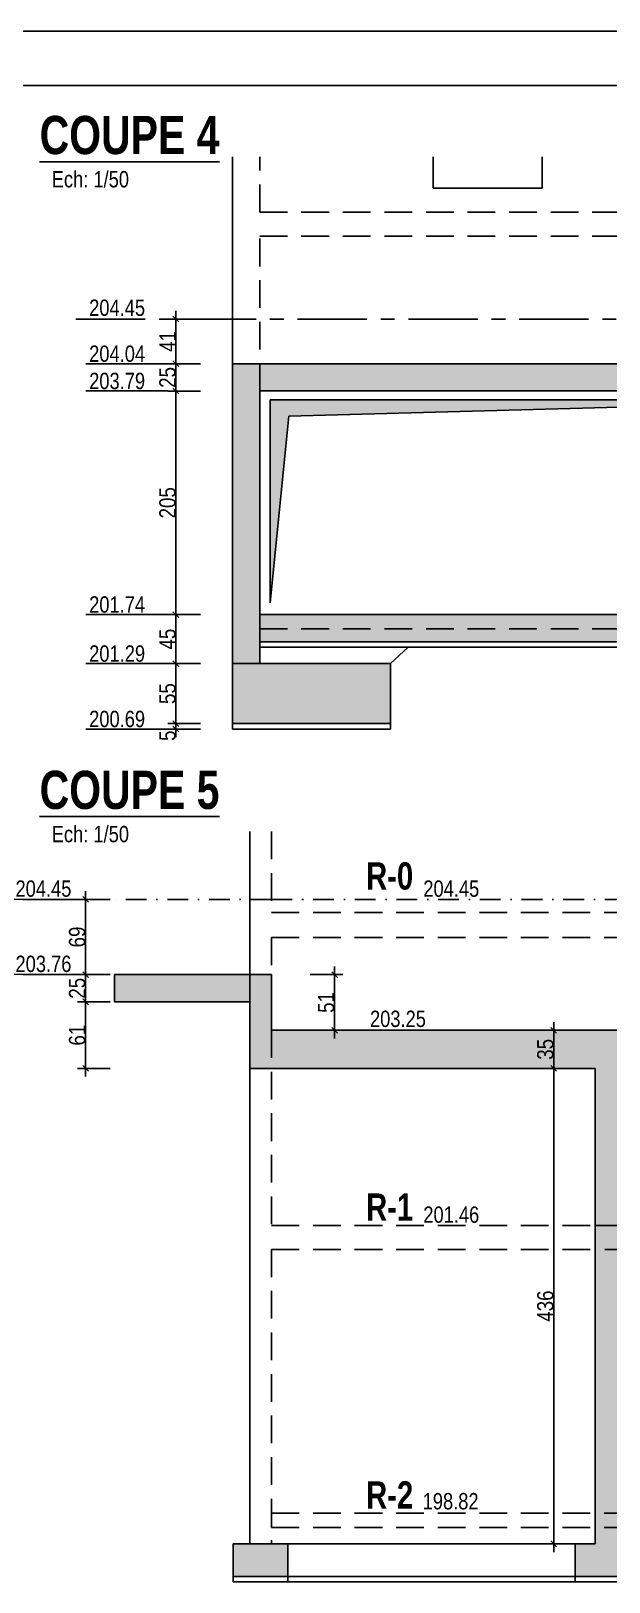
# Model space of a CAD drawing. Header units: millimetres. Extents: x -18089 to -10820, y 354 to 4554.
# Drawn here: x -12398 to -11868, y 3132 to 4554 of the extents above; entities that cross this region are included whole.
import ezdxf
from ezdxf.enums import TextEntityAlignment as Align

# ---------------------------------------------------------------- set-up
doc = ezdxf.new("R2010")
doc.units = ezdxf.units.MM
for name, pattern in [('AXES', [50.8, 31.75, -6.35, 6.35, -6.35]), ('CACHEx2', [19.05, 12.7, -6.35]), ('TIRETPT2', [12.7, 6.35, -3.175, 0, -3.175])]:
    doc.linetypes.add(name, pattern=pattern)
for name, color, linetype in [('01_Cad_2', 5, 'Continuous'), ('01_cote_gen', 4, 'Continuous'), ('01_linteaux', 3, 'Continuous'), ('01_murs_coup', 5, 'Continuous'), ('01_poch_BN', 9, 'Continuous'), ('01_poch_murs', 251, 'Continuous'), ('01_texte', 230, 'Continuous'), ('01_tram_axes', 10, 'AXES'), ('AA_COTES', 2, 'Continuous')]:
    doc.layers.add(name, color=color, linetype=linetype)
doc.styles.add('impact', font='impact.ttf')
doc.styles.add('MATTE_TXT', font='arial.ttf')
doc.styles.add('STYLE2', font='ARIALN.TTF')
doc.dimstyles.new('JB50', dxfattribs={"dimscale": 0.1, "dimtxt": 150, "dimasz": 15, "dimexe": 0.1, "dimexo": 0.1, "dimgap": 0.09, "dimtad": 1, "dimdec": 1, "dimdsep": 46, "dimtxsty": 'STYLE2', "dimblk1": 'BOND_G', "dimblk2": 'BOND_D', "dimsah": 1, "dimcen": 1.5, "dimdle": 0.01, "dimse1": 1, "dimse2": 1, "dimclrd": 4, "dimclre": 2, "dimclrt": 6, "dimazin": 2, "dimtfac": 2.333333, "dimtdec": 1, "dimtix": 1, "dimtmove": 2, "dimatfit": 3, "dimldrblk": 'BOND_G', "dimfxl": 1, "dimtolj": 1, "dimtzin": 0, "dimarcsym": 0})

# ---------------------------------------------------------------- blocks, each defined once
blk = doc.blocks.new('BOND_G')
at = {"layer": 'AA_COTES', "color": 0}
for p, q in [((0, -5), (0, 15)), ((5, 0), (-5, 0)), ((1.77, 1.77), (-1.77, -1.77))]:
    blk.add_line(p, q, dxfattribs=at)
blk = doc.blocks.new('BOND_D')
at = {"layer": 'AA_COTES', "color": 0}
for p, q in [((5, 0), (-5, 0)), ((-1.77, -1.77), (1.77, 1.77)), ((0, 5), (0, -15))]:
    blk.add_line(p, q, dxfattribs=at)
blk = doc.blocks.new('*D730')
at = {"layer": '01_cote_gen', "color": 4, "lineweight": -2, "ltscale": 2, "transparency": 16777216}
blk.add_line((-12265.2, 4020.2), (-12265.2, 4222.2), dxfattribs=at)
at = {"layer": 'DEFPOINTS', "color": 0, "ltscale": 2, "transparency": 16777216}
for p in [(-12265.2, 4223.7), (-12128.2, 4223.7), (-12147.1, 4018.7)]:
    blk.add_point(p, dxfattribs=at)
at = {"layer": '01_cote_gen', "color": 4, "lineweight": -2, "ltscale": 2, "transparency": 16777216, "xscale": 1.5, "yscale": 1.5, "zscale": 1.5}
for name, p, rotation in [('BOND_D', (-12265.2, 4223.7), 90), ('BOND_G', (-12265.2, 4018.7), 270)]:
    blk.add_blockref(name, p, dxfattribs=dict(at, rotation=rotation))
at = {"layer": '01_cote_gen', "color": 6, "ltscale": 2, "transparency": 16777216, "insert": (-12272.8, 4121.2), "char_height": 15, "attachment_point": 5, "rotation": 90, "style": 'STYLE2'}
blk.add_mtext('\\A1;205', dxfattribs=at)
blk = doc.blocks.new('*D731')
at = {"layer": '01_cote_gen', "color": 4, "lineweight": -2, "ltscale": 2, "transparency": 16777216}
blk.add_line((-12265.2, 4225.2), (-12265.2, 4247.2), dxfattribs=at)
at = {"layer": 'DEFPOINTS', "color": 0, "ltscale": 2, "transparency": 16777216}
for p in [(-12265.2, 4248.7), (-12165.5, 4248.7), (-12242.7, 4223.7)]:
    blk.add_point(p, dxfattribs=at)
at = {"layer": '01_cote_gen', "color": 4, "lineweight": -2, "ltscale": 2, "transparency": 16777216, "xscale": 1.5, "yscale": 1.5, "zscale": 1.5}
for name, p, rotation in [('BOND_D', (-12265.2, 4248.7), 90), ('BOND_G', (-12265.2, 4223.7), 270)]:
    blk.add_blockref(name, p, dxfattribs=dict(at, rotation=rotation))
at = {"layer": '01_cote_gen', "color": 6, "ltscale": 2, "transparency": 16777216, "insert": (-12272.8, 4236.2), "char_height": 15, "attachment_point": 5, "rotation": 90, "style": 'STYLE2'}
blk.add_mtext('\\A1;25', dxfattribs=at)
blk = doc.blocks.new('*D732')
at = {"layer": '01_cote_gen', "color": 4, "lineweight": -2, "ltscale": 2, "transparency": 16777216}
blk.add_line((-12265.2, 4250.2), (-12265.2, 4288.2), dxfattribs=at)
at = {"layer": 'DEFPOINTS', "color": 0, "ltscale": 2, "transparency": 16777216}
for p in [(-12265.2, 4289.7), (-12145.3, 4289.7), (-12157.5, 4248.7)]:
    blk.add_point(p, dxfattribs=at)
at = {"layer": '01_cote_gen', "color": 4, "lineweight": -2, "ltscale": 2, "transparency": 16777216, "xscale": 1.5, "yscale": 1.5, "zscale": 1.5}
for name, p, rotation in [('BOND_D', (-12265.2, 4289.7), 90), ('BOND_G', (-12265.2, 4248.7), 270)]:
    blk.add_blockref(name, p, dxfattribs=dict(at, rotation=rotation))
at = {"layer": '01_cote_gen', "color": 6, "ltscale": 2, "transparency": 16777216, "insert": (-12272.7, 4269.2), "char_height": 15, "attachment_point": 5, "rotation": 90, "style": 'STYLE2'}
blk.add_mtext('\\A1;41', dxfattribs=at)
blk = doc.blocks.new('*D751')
at = {"layer": '01_cote_gen', "color": 4, "lineweight": -2, "ltscale": 2, "transparency": 16777216}
blk.add_line((-11918.9, 3168), (-11918.9, 3601), dxfattribs=at)
at = {"layer": 'DEFPOINTS', "color": 0, "ltscale": 2, "transparency": 16777216}
for p in [(-11918.9, 3602.5), (-11832.5, 3602.5), (-11880.7, 3166.5)]:
    blk.add_point(p, dxfattribs=at)
at = {"layer": '01_cote_gen', "color": 4, "lineweight": -2, "ltscale": 2, "transparency": 16777216, "xscale": 1.5, "yscale": 1.5, "zscale": 1.5}
for name, p, rotation in [('BOND_D', (-11918.9, 3602.5), 90), ('BOND_G', (-11918.9, 3166.5), 270)]:
    blk.add_blockref(name, p, dxfattribs=dict(at, rotation=rotation))
at = {"layer": '01_cote_gen', "color": 6, "ltscale": 2, "transparency": 16777216, "insert": (-11926.5, 3384.5), "char_height": 15, "attachment_point": 5, "rotation": 90, "style": 'STYLE2'}
blk.add_mtext('\\A1;436', dxfattribs=at)
blk = doc.blocks.new('*D752')
at = {"layer": '01_cote_gen', "color": 4, "lineweight": -2, "ltscale": 2, "transparency": 16777216}
blk.add_line((-11918.9, 3604), (-11918.9, 3636), dxfattribs=at)
at = {"layer": 'DEFPOINTS', "color": 0, "ltscale": 2, "transparency": 16777216}
for p in [(-11918.9, 3637.5), (-11775.7, 3637.5), (-11775.7, 3602.5)]:
    blk.add_point(p, dxfattribs=at)
at = {"layer": '01_cote_gen', "color": 4, "lineweight": -2, "ltscale": 2, "transparency": 16777216, "xscale": 1.5, "yscale": 1.5, "zscale": 1.5}
for name, p, rotation in [('BOND_D', (-11918.9, 3637.5), 90), ('BOND_G', (-11918.9, 3602.5), 270)]:
    blk.add_blockref(name, p, dxfattribs=dict(at, rotation=rotation))
at = {"layer": '01_cote_gen', "color": 6, "ltscale": 2, "transparency": 16777216, "insert": (-11926.5, 3620), "char_height": 15, "attachment_point": 5, "rotation": 90, "style": 'STYLE2'}
blk.add_mtext('\\A1;35', dxfattribs=at)
blk = doc.blocks.new('*D500')
at = {"layer": '01_cote_gen', "color": 4, "lineweight": -2, "ltscale": 2, "transparency": 16777216}
blk.add_line((-12265.2, 3920.2), (-12265.2, 3972.2), dxfattribs=at)
at = {"layer": 'DEFPOINTS', "color": 0, "ltscale": 2, "transparency": 16777216}
for p in [(-12265.2, 3973.7), (-12213.3, 3973.7), (-12213.3, 3918.7)]:
    blk.add_point(p, dxfattribs=at)
at = {"layer": '01_cote_gen', "color": 4, "lineweight": -2, "ltscale": 2, "transparency": 16777216, "xscale": 1.5, "yscale": 1.5, "zscale": 1.5}
for name, p, rotation in [('BOND_D', (-12265.2, 3973.7), 90), ('BOND_G', (-12265.2, 3918.7), 270)]:
    blk.add_blockref(name, p, dxfattribs=dict(at, rotation=rotation))
at = {"layer": '01_cote_gen', "color": 6, "ltscale": 2, "transparency": 16777216, "insert": (-12272.8, 3946.2), "char_height": 15, "attachment_point": 5, "rotation": 90, "style": 'STYLE2'}
blk.add_mtext('\\A1;55', dxfattribs=at)
blk = doc.blocks.new('*D501')
at = {"layer": '01_cote_gen', "color": 4, "lineweight": -2, "ltscale": 2, "transparency": 16777216}
blk.add_line((-12265.2, 3975.2), (-12265.2, 4017.2), dxfattribs=at)
at = {"layer": 'DEFPOINTS', "color": 0, "ltscale": 2, "transparency": 16777216}
for p in [(-12265.2, 4018.7), (-12188.3, 4018.7), (-12213.3, 3973.7)]:
    blk.add_point(p, dxfattribs=at)
at = {"layer": '01_cote_gen', "color": 4, "lineweight": -2, "ltscale": 2, "transparency": 16777216, "xscale": 1.5, "yscale": 1.5, "zscale": 1.5}
for name, p, rotation in [('BOND_D', (-12265.2, 4018.7), 90), ('BOND_G', (-12265.2, 3973.7), 270)]:
    blk.add_blockref(name, p, dxfattribs=dict(at, rotation=rotation))
at = {"layer": '01_cote_gen', "color": 6, "ltscale": 2, "transparency": 16777216, "insert": (-12272.8, 3996.2), "char_height": 15, "attachment_point": 5, "rotation": 90, "style": 'STYLE2'}
blk.add_mtext('\\A1;45', dxfattribs=at)
blk = doc.blocks.new('*D502')
at = {"layer": '01_cote_gen', "color": 4, "lineweight": -2, "ltscale": 2, "transparency": 16777216}
blk.add_line((-12265.2, 3915.2), (-12265.2, 3917.2), dxfattribs=at)
at = {"layer": 'DEFPOINTS', "color": 0, "ltscale": 2, "transparency": 16777216}
for p in [(-12265.2, 3918.7), (-12213.3, 3918.7), (-12213.3, 3913.7)]:
    blk.add_point(p, dxfattribs=at)
at = {"layer": '01_cote_gen', "color": 4, "lineweight": -2, "ltscale": 2, "transparency": 16777216, "xscale": 1.5, "yscale": 1.5, "zscale": 1.5}
for name, p, rotation in [('BOND_D', (-12265.2, 3918.7), 90), ('BOND_G', (-12265.2, 3913.7), 270)]:
    blk.add_blockref(name, p, dxfattribs=dict(at, rotation=rotation))
at = {"layer": '01_cote_gen', "color": 6, "ltscale": 2, "transparency": 16777216, "insert": (-12272.8, 3907.6), "char_height": 15, "attachment_point": 5, "rotation": 90, "style": 'STYLE2'}
blk.add_mtext('\\A1;5', dxfattribs=at)
blk = doc.blocks.new('*D519')
at = {"layer": '01_cote_gen', "color": 4, "lineweight": -2, "ltscale": 2, "transparency": 16777216}
blk.add_line((-12347.9, 3690), (-12347.9, 3756), dxfattribs=at)
at = {"layer": 'DEFPOINTS', "color": 0, "ltscale": 2, "transparency": 16777216}
for p in [(-12347.9, 3757.5), (-12325.4, 3757.5), (-12325.4, 3688.5)]:
    blk.add_point(p, dxfattribs=at)
at = {"layer": '01_cote_gen', "color": 4, "lineweight": -2, "ltscale": 2, "transparency": 16777216, "xscale": 1.5, "yscale": 1.5, "zscale": 1.5}
for name, p, rotation in [('BOND_D', (-12347.9, 3757.5), 90), ('BOND_G', (-12347.9, 3688.5), 270)]:
    blk.add_blockref(name, p, dxfattribs=dict(at, rotation=rotation))
at = {"layer": '01_cote_gen', "color": 6, "ltscale": 2, "transparency": 16777216, "insert": (-12355.6, 3723), "char_height": 15, "attachment_point": 5, "rotation": 90, "style": 'STYLE2'}
blk.add_mtext('\\A1;69', dxfattribs=at)
blk = doc.blocks.new('*D520')
at = {"layer": '01_cote_gen', "color": 4, "lineweight": -2, "ltscale": 2, "transparency": 16777216}
blk.add_line((-12347.9, 3665), (-12347.9, 3687), dxfattribs=at)
at = {"layer": 'DEFPOINTS', "color": 0, "ltscale": 2, "transparency": 16777216}
for p in [(-12347.9, 3688.5), (-12279.3, 3688.5), (-12279.3, 3663.5)]:
    blk.add_point(p, dxfattribs=at)
at = {"layer": '01_cote_gen', "color": 4, "lineweight": -2, "ltscale": 2, "transparency": 16777216, "xscale": 1.5, "yscale": 1.5, "zscale": 1.5}
for name, p, rotation in [('BOND_D', (-12347.9, 3688.5), 90), ('BOND_G', (-12347.9, 3663.5), 270)]:
    blk.add_blockref(name, p, dxfattribs=dict(at, rotation=rotation))
at = {"layer": '01_cote_gen', "color": 6, "ltscale": 2, "transparency": 16777216, "insert": (-12355.6, 3676), "char_height": 15, "attachment_point": 5, "rotation": 90, "style": 'STYLE2'}
blk.add_mtext('\\A1;25', dxfattribs=at)
blk = doc.blocks.new('*D521')
at = {"layer": '01_cote_gen', "color": 4, "lineweight": -2, "ltscale": 2, "transparency": 16777216}
blk.add_line((-12119.7, 3687), (-12119.7, 3639), dxfattribs=at)
at = {"layer": 'DEFPOINTS', "color": 0, "ltscale": 2, "transparency": 16777216}
for p in [(-12177.5, 3688.5), (-12145.2, 3637.5), (-12119.7, 3637.5)]:
    blk.add_point(p, dxfattribs=at)
at = {"layer": '01_cote_gen', "color": 4, "lineweight": -2, "ltscale": 2, "transparency": 16777216, "xscale": 1.5, "yscale": 1.5, "zscale": 1.5}
for name, p, rotation in [('BOND_G', (-12119.7, 3688.5), 90), ('BOND_D', (-12119.7, 3637.5), 270)]:
    blk.add_blockref(name, p, dxfattribs=dict(at, rotation=rotation))
at = {"layer": '01_cote_gen', "color": 6, "ltscale": 2, "transparency": 16777216, "insert": (-12127.4, 3663), "char_height": 15, "attachment_point": 5, "rotation": 90, "style": 'STYLE2'}
blk.add_mtext('\\A1;51', dxfattribs=at)
blk = doc.blocks.new('*D842')
at = {"layer": '01_cote_gen', "color": 4, "lineweight": -2, "transparency": 16777216}
blk.add_line((-12347.9, 3604), (-12347.9, 3662), dxfattribs=at)
at = {"layer": 'DEFPOINTS', "color": 0, "transparency": 16777216}
for p in [(-12347.9, 3663.5), (-12197.5, 3663.5), (-12197.5, 3602.5)]:
    blk.add_point(p, dxfattribs=at)
at = {"layer": '01_cote_gen', "color": 4, "lineweight": -2, "transparency": 16777216, "xscale": 1.5, "yscale": 1.5, "zscale": 1.5}
for name, p, rotation in [('BOND_D', (-12347.9, 3663.5), 90), ('BOND_G', (-12347.9, 3602.5), 270)]:
    blk.add_blockref(name, p, dxfattribs=dict(at, rotation=rotation))
at = {"layer": '01_cote_gen', "color": 6, "transparency": 16777216, "insert": (-12355.6, 3633), "char_height": 15, "attachment_point": 5, "rotation": 90, "style": 'STYLE2'}
blk.add_mtext('\\A1;61', dxfattribs=at)

msp = doc.modelspace()

# ---------------------------------------------------------------- hatches: boundary and pattern name
at = {"layer": '01_poch_BN'}
h = msp.add_hatch(color=256, dxfattribs=at)
h.dxf.hatch_style = 1
h.paths.add_polyline_path([(-11076.15, 4248.73), (-12213.32, 4248.73), (-12213.32, 3973.73), (-12188.32, 3973.73), (-12188.32, 4223.73), (-11096.15, 4223.73), (-11096.15, 3931.73), (-11076.15, 3931.73)])
h.paths.add_polyline_path([(-11601.29, 4018.73), (-12188.32, 4018.73), (-12188.32, 3993.73), (-11601.29, 3993.73)], flags=17)
h.paths.add_polyline_path([(-11096.15, 4004.73), (-11601.29, 4018.73), (-11601.29, 3993.72), (-11349.36, 3986.74), (-11096.15, 3980.72)], flags=17)
h.paths.add_polyline_path([(-12068.32, 3973.73), (-12213.32, 3973.73), (-12213.32, 3918.73), (-12068.32, 3918.73)])
h.paths.add_polyline_path([(-11060.82, 3931.73), (-11110.82, 3931.73), (-11110.82, 3901.73), (-11060.82, 3901.73)])
h = msp.add_hatch(color=256, dxfattribs=at)
h.dxf.hatch_style = 1
h.paths.add_polyline_path([(-11126.98, 3637.52), (-12177.55, 3637.52), (-12177.55, 3688.52), (-12321.33, 3688.52), (-12321.33, 3663.52), (-12197.55, 3663.52), (-12197.55, 3602.52), (-11880.74, 3602.52), (-11880.74, 3166.52), (-11899.36, 3166.52), (-11899.36, 3136.52), (-11830.83, 3136.52), (-11830.83, 3166.52), (-11846.48, 3166.52), (-11846.48, 3602.52), (-11161.25, 3602.52), (-11161.25, 3166.52), (-11126.98, 3166.52)])
h.paths.add_polyline_path([(-11126.98, 3166.52), (-11161.25, 3166.52), (-11195.51, 3166.52), (-11195.51, 3136.52), (-11126.98, 3136.52)])
h.paths.add_polyline_path([(-12162.55, 3166.52), (-12212.55, 3166.52), (-12212.55, 3136.52), (-12162.55, 3136.52)])

# ---------------------------------------------------------------- linework, layer by layer
at = {"layer": '01_Cad_2'}
msp.add_line((-10819.8, 4553.85), (-18089.32, 4553.85), dxfattribs=at)
at = {"layer": '01_Cad_2', "color": 2}
msp.add_line((-10869.8, 4503.85), (-18039.32, 4503.85), dxfattribs=at)
at = {"layer": '01_linteaux', "linetype": 'CACHEx2', "ltscale": 2}
for p, q in [((-12188.32, 4387.73), (-12188.32, 4438.48)), ((-12188.32, 4387.73), (-11096.15, 4387.73)), ((-12188.32, 4365.73), (-11096.15, 4365.73)), ((-12188.32, 4223.73), (-12188.32, 4365.73)), ((-12188.32, 4005.73), (-11096.15, 4005.73)), ((-12177.55, 3819.66), (-12177.55, 3745.52)), ((-12177.55, 3745.52), (-11051.71, 3745.52)), ((-12177.55, 3722.52), (-12177.55, 3688.52)), ((-12177.55, 3722.52), (-11051.71, 3722.52)), ((-12197.55, 3688.52), (-12197.55, 3663.52)), ((-12177.55, 3637.52), (-12177.55, 3458.52)), ((-12177.55, 3458.52), (-11880.74, 3458.52)), ((-11880.74, 3458.52), (-11051.71, 3458.52)), ((-12177.55, 3436.52), (-11880.74, 3436.52)), ((-12177.55, 3436.52), (-12177.55, 3166.52)), ((-11846.48, 3436.52), (-11880.74, 3436.52)), ((-12177.55, 3194.52), (-11126.98, 3194.52)), ((-12177.55, 3181.52), (-11126.98, 3181.52))]:
    msp.add_line(p, q, dxfattribs=at)
at = {"layer": '01_linteaux', "ltscale": 2}
for p, q in [((-12197.55, 3602.52), (-12197.55, 3166.52)), ((-12162.55, 3166.52), (-11899.36, 3166.52)), ((-12162.55, 3136.52), (-11899.36, 3136.52)), ((-12162.55, 3131.52), (-11899.36, 3131.52))]:
    msp.add_line(p, q, dxfattribs=at)
at = {"layer": '01_murs_coup', "color": 2, "ltscale": 2}
for p, q in [((-12213.32, 4248.73), (-12213.32, 4438.48)), ((-12029.32, 4409.73), (-12029.32, 4438.48)), ((-11929.32, 4409.73), (-11929.32, 4438.48)), ((-12029.32, 4409.73), (-11929.32, 4409.73)), ((-12068.32, 3973.73), (-12052.32, 3988.73)), ((-12197.55, 3819.66), (-12197.55, 3688.52))]:
    msp.add_line(p, q, dxfattribs=at)
at = {"layer": '01_murs_coup'}
for p, q in [((-12213.32, 4248.73), (-11076.15, 4248.73)), ((-12213.32, 4248.73), (-12213.32, 3913.73)), ((-12188.32, 3973.73), (-12188.32, 4223.73)), ((-12188.32, 4223.73), (-11096.15, 4223.73)), ((-12188.32, 4018.73), (-11601.29, 4018.73)), ((-12188.32, 3993.73), (-11686.15, 3993.73)), ((-12188.32, 3988.73), (-11686.15, 3988.73)), ((-12213.32, 3973.73), (-12068.32, 3973.73)), ((-12068.32, 3913.73), (-12068.32, 3973.73)), ((-12213.32, 3918.73), (-12068.32, 3918.73)), ((-12213.32, 3913.73), (-12068.32, 3913.73)), ((-12177.55, 3688.52), (-12321.33, 3688.52)), ((-12177.55, 3688.52), (-12177.55, 3637.52)), ((-12197.55, 3663.52), (-12321.33, 3663.52)), ((-12197.55, 3663.52), (-12197.55, 3602.52)), ((-12177.55, 3637.52), (-11126.98, 3637.52)), ((-12197.55, 3602.52), (-11880.74, 3602.52)), ((-11880.74, 3602.52), (-11880.74, 3166.52)), ((-12212.55, 3166.52), (-12212.55, 3131.52)), ((-12212.55, 3166.52), (-12162.55, 3166.52)), ((-12162.55, 3166.52), (-12162.55, 3131.52)), ((-11899.36, 3166.52), (-11899.36, 3131.52)), ((-11899.36, 3166.52), (-11880.74, 3166.52)), ((-12212.55, 3136.52), (-12162.55, 3136.52)), ((-12212.55, 3131.52), (-12162.55, 3131.52)), ((-11899.36, 3136.52), (-11830.83, 3136.52)), ((-11899.36, 3131.52), (-11830.83, 3131.52))]:
    msp.add_line(p, q, dxfattribs=at)
at = {"layer": '01_poch_BN'}
msp.add_line((-12321.33, 3688.52), (-12321.33, 3663.52), dxfattribs=at)
at = {"layer": '01_poch_murs', "ltscale": 2}
for p, q in [((-12178.75, 4029.61), (-12178.75, 4215.57)), ((-12178.75, 4215.57), (-11618.97, 4215.57)), ((-12161.77, 4200.63), (-11618.97, 4215.57)), ((-12178.75, 4029.61), (-12161.77, 4200.63)), ((-12177.55, 3194.52), (-12177.55, 3181.52))]:
    msp.add_line(p, q, dxfattribs=at)
for points in [[(-12178.75, 4029.61), (-12178.75, 4215.57), (-12161.77, 4200.63)], [(-12178.75, 4215.57), (-11618.97, 4215.57), (-12161.77, 4200.63)]]:
    msp.add_solid(points, dxfattribs=at)
at = {"layer": '01_texte'}
for p, q in [((-12272.66, 4248.73), (-12347.7, 4248.73)), ((-12272.66, 4223.73), (-12347.7, 4223.73)), ((-12272.66, 4018.73), (-12347.7, 4018.73)), ((-12272.66, 3973.73), (-12347.7, 3973.73)), ((-12272.66, 3913.73), (-12347.7, 3913.73)), ((-12416.64, 3757.52), (-12355.4, 3757.52)), ((-12416.64, 3688.52), (-12355.4, 3688.52))]:
    msp.add_line(p, q, dxfattribs=at)
at = {"layer": '01_tram_axes', "ltscale": 2}
msp.add_line((-12356.81, 4289.73), (-10968.85, 4289.73), dxfattribs=at)
at = {"layer": '01_tram_axes', "linetype": 'TIRETPT2', "ltscale": 3}
for q in [(-12321.33, 3757.52), (-11051.71, 3757.52)]:
    msp.add_line((-12177.55, 3757.52), q, dxfattribs=at)

# ---------------------------------------------------------------- texts
at = {"layer": '01_texte', "style": 'impact'}
for s, height, p in [('%%UCOUPE 4', 35, (-12307.66, 4430.49)), ('%%UCOUPE 5', 35, (-12307.66, 3829.93)), (' R-0', 25, (-12072.99, 3759.01)), (' R-1', 25, (-12072.99, 3455.32)), (' R-2', 25, (-12072.99, 3191.32))]:
    msp.add_text(s, height=height, dxfattribs=at).set_placement(p, align=Align.BOTTOM_CENTER)
at = {"layer": '01_texte', "style": 'MATTE_TXT', "width": 0.8}
for s, p in [('Ech: 1/50', (-12343.54, 4405.93)), ('204.45', (-12319.03, 4288.09)), ('204.04', (-12319.03, 4245.95)), ('203.79', (-12319.03, 4220.95)), ('201.74', (-12319.03, 4015.95)), ('201.29', (-12319.03, 3970.95)), ('200.69', (-12319.03, 3910.95)), ('Ech: 1/50', (-12343.54, 3805.37)), ('204.45', (-12386.56, 3755.39)), ('204.45', (-12012.77, 3755.39)), ('203.76', (-12386.56, 3686.39)), ('203.25', (-12061.66, 3635.96)), ('201.46', (-12012.77, 3456.39)), ('198.82', (-12013.37, 3193.59))]:
    msp.add_text(s, height=15, dxfattribs=at).set_placement(p, align=Align.BOTTOM_CENTER)

# ---------------------------------------------------------------- dimensions: what is measured, and where the dimension line sits
at = {"layer": '01_cote_gen', "ltscale": 2}
for base, p1, p2, picture, middle in [((-12265.16, 4289.73), (-12157.52, 4248.73), (-12145.28, 4289.73), '*D732', (-12272.7, 4269.23)), ((-12265.16, 4248.73), (-12242.66, 4223.73), (-12165.47, 4248.73), '*D731', (-12272.83, 4236.23)), ((-12265.16, 4223.73), (-12147.12, 4018.73), (-12128.16, 4223.73), '*D730', (-12272.83, 4121.23)), ((-12265.16, 4018.73), (-12213.32, 3973.73), (-12188.32, 4018.73), '*D501', (-12272.8, 3996.23)), ((-12265.16, 3973.73), (-12213.32, 3918.73), (-12213.32, 3973.73), '*D500', (-12272.8, 3946.23)), ((-12347.9, 3757.52), (-12325.37, 3688.52), (-12325.37, 3757.52), '*D519', (-12355.57, 3723.02)), ((-12347.9, 3688.52), (-12279.28, 3663.52), (-12279.28, 3688.52), '*D520', (-12355.57, 3676.02)), ((-12119.73, 3637.52), (-12177.55, 3688.52), (-12145.21, 3637.52), '*D521', (-12127.39, 3663.02)), ((-11918.86, 3637.52), (-11775.74, 3602.52), (-11775.74, 3637.52), '*D752', (-11926.53, 3620.02)), ((-11918.86, 3602.52), (-11880.74, 3166.52), (-11832.53, 3602.52), '*D751', (-11926.53, 3384.52))]:
    dim = msp.add_linear_dim(base=base, p1=p1, p2=p2, angle=90, dimstyle='JB50', dxfattribs=at)
    dim.commit()
    dim.dimension.update_dxf_attribs({"geometry": picture, "text_midpoint": middle})
dim = msp.add_linear_dim(base=(-12265.16, 3918.73), p1=(-12213.32, 3913.73), p2=(-12213.32, 3918.73), angle=90, dimstyle='JB50', dxfattribs=at)
dim.commit()
dim.dimension.update_dxf_attribs({"geometry": '*D502', "text_midpoint": (-12272.8, 3907.62), "dimtype": 160})
at = {"layer": '01_cote_gen'}
dim = msp.add_linear_dim(base=(-12347.9, 3663.52), p1=(-12197.55, 3602.52), p2=(-12197.55, 3663.52), angle=90, dimstyle='JB50', dxfattribs=at)
dim.commit()
dim.dimension.update_dxf_attribs({"geometry": '*D842', "text_midpoint": (-12355.57, 3633.02)})

doc.saveas('drawing.dxf')
